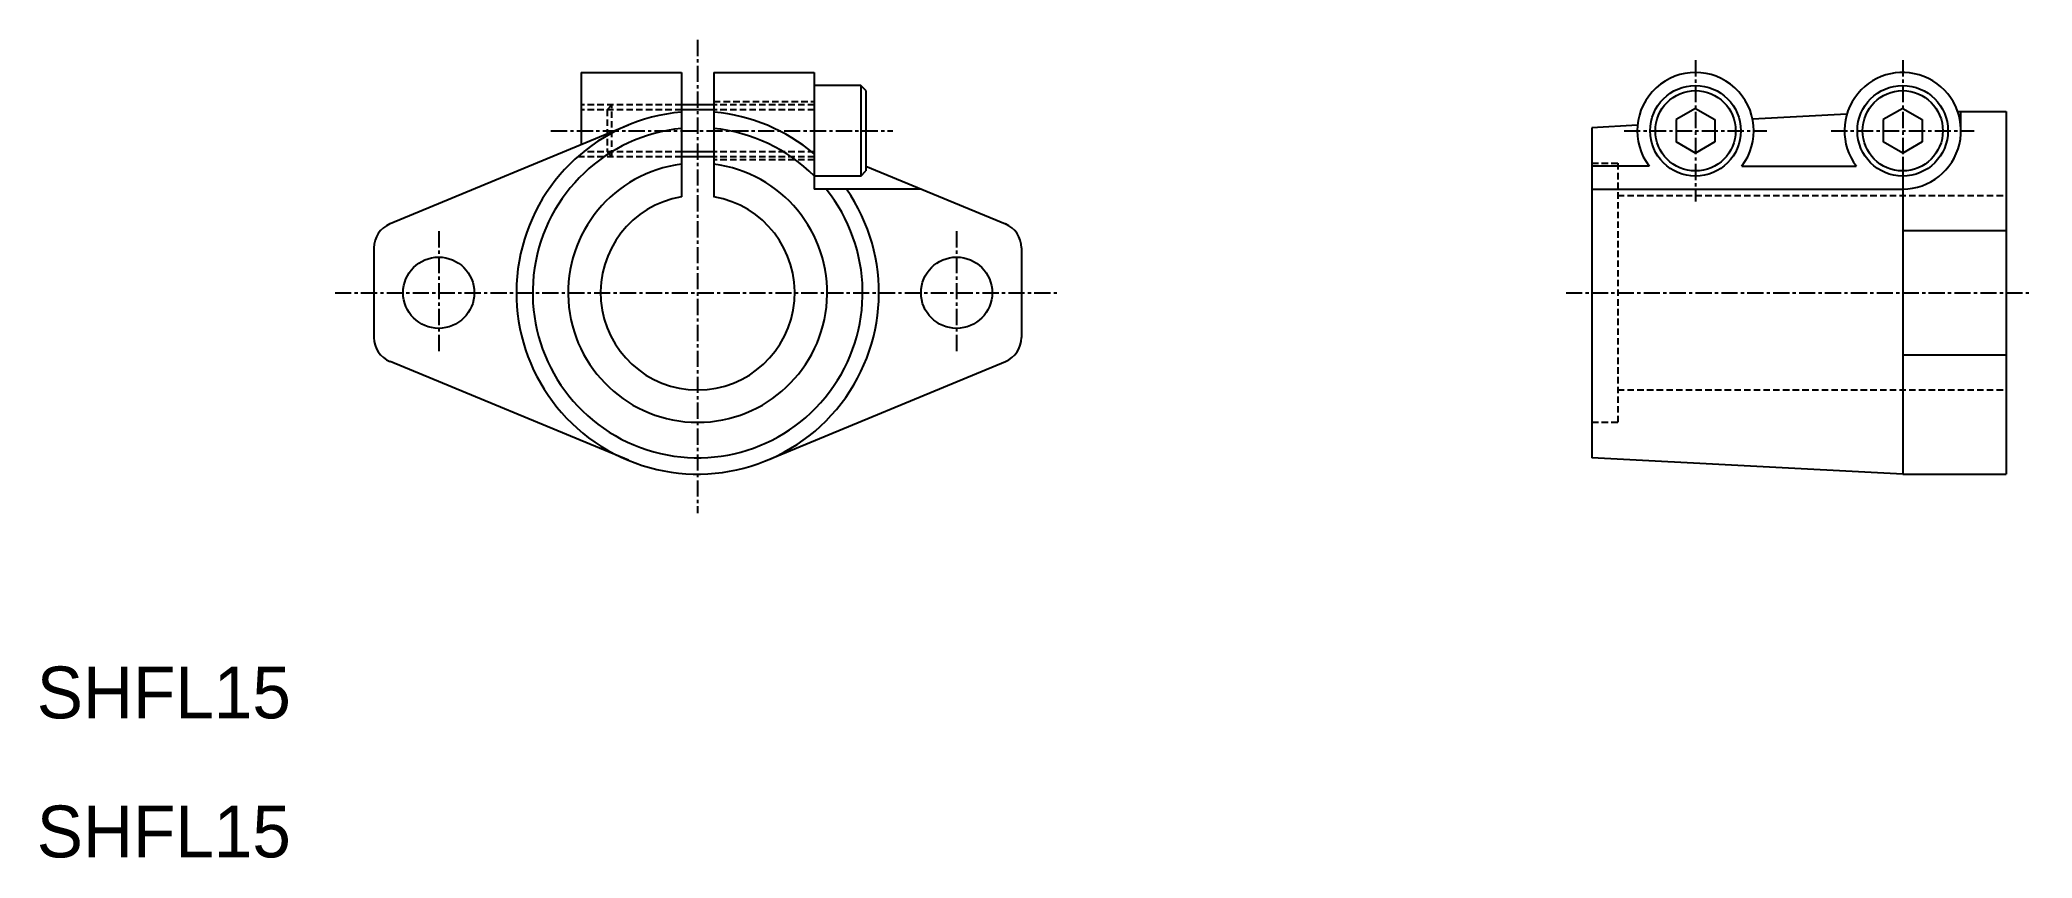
# Model space of a CAD drawing. Extents: x 238 to 392, y -170 to -106.
import ezdxf

# ---------------------------------------------------------------- set-up
doc = ezdxf.new("R2010")
doc.units = 0
doc.linetypes.add('CENTER', pattern=[2, 1.25, -0.25, 0.25, -0.25])
doc.linetypes.add('DASHED', pattern=[0.75, 0.5, -0.25])
doc.layers.get('0').update_dxf_attribs({"linetype": 'CONTINUOUS'})
doc.layers.add('CENTER', color=1, linetype='CENTER')

msp = doc.modelspace()

# ---------------------------------------------------------------- linework, layer by layer
at = {"color": 7, "linetype": 'CONTINUOUS'}
for p, q in [((279.84, -109), (287.59, -109)), ((279.84, -109), (279.84, -114.57)), ((287.59, -109), (287.59, -118.6)), ((290.09, -109), (297.84, -109)), ((290.09, -109), (290.09, -118.6)), ((297.84, -109), (297.84, -118)), ((297.84, -109.5), (297.84, -117.06)), ((301.44, -110), (297.84, -110)), ((301.84, -110.4), (301.44, -110)), ((301.44, -110), (301.44, -117)), ((301.84, -110.4), (301.84, -116.6)), ((290.09, -111.5), (287.59, -111.5)), ((365.9, -111.77), (364.4, -112.63)), ((365.9, -111.77), (367.4, -112.63)), ((377.58, -112.22), (370.31, -112.61)), ((381.9, -111.77), (380.4, -112.63)), ((381.9, -111.77), (383.4, -112.63)), ((386.14, -112), (389.9, -112)), ((386.4, -113.5), (386.4, -112)), ((389.9, -112), (389.9, -140)), ((283.49, -113.06), (265.08, -120.69)), ((361.42, -113.07), (357.9, -113.26)), ((357.9, -113.26), (357.9, -138.74)), ((364.4, -112.63), (364.4, -114.36)), ((367.4, -112.63), (367.4, -114.36)), ((380.4, -112.63), (380.4, -114.36)), ((383.4, -112.63), (383.4, -114.36)), ((365.9, -115.23), (364.4, -114.36)), ((367.4, -114.36), (365.9, -115.23)), ((381.9, -115.23), (380.4, -114.36)), ((383.4, -114.36), (381.9, -115.23)), ((290.09, -115.5), (287.59, -115.5)), ((301.44, -117), (301.84, -116.6)), ((301.84, -116.23), (312.61, -120.69)), ((362.32, -116.23), (357.9, -116.23)), ((369.48, -116.23), (378.32, -116.23)), ((381.9, -115.5), (381.9, -140)), ((301.44, -117), (297.84, -117)), ((306.11, -118), (297.84, -118)), ((357.9, -118), (381.9, -118)), ((381.9, -121.2), (389.9, -121.2)), ((263.84, -122.54), (263.84, -129.46)), ((313.84, -122.54), (313.84, -129.46)), ((283.49, -138.93), (265.08, -131.31)), ((294.2, -138.93), (312.61, -131.31)), ((381.9, -130.8), (389.9, -130.8)), ((381.9, -140), (357.9, -138.74)), ((381.9, -140), (389.9, -140))]:
    msp.add_line(p, q, dxfattribs=at)
at = {"color": 3, "linetype": 'DASHED'}
for p, q in [((287.59, -111.5), (279.84, -111.5)), ((287.59, -111.88), (279.84, -111.88)), ((281.84, -111.88), (282.22, -111.5)), ((281.84, -111.88), (281.84, -115.12)), ((282.22, -115.5), (282.22, -111.5)), ((290.09, -111.25), (297.84, -111.25)), ((297.84, -111.5), (290.09, -111.5)), ((297.84, -111.88), (290.09, -111.88)), ((287.59, -115.12), (280.03, -115.12)), ((281.84, -115.12), (282.22, -115.5)), ((297.84, -115.12), (290.09, -115.12)), ((287.59, -115.5), (279.58, -115.5)), ((297.84, -115.5), (290.09, -115.5)), ((297.84, -115.75), (290.09, -115.75)), ((357.9, -116), (359.9, -116)), ((359.9, -116), (359.9, -136)), ((357.9, -119.21), (357.9, -119.21)), ((359.9, -118.5), (389.9, -118.5)), ((357.9, -126), (357.9, -126)), ((359.9, -133.5), (389.9, -133.5)), ((357.9, -136), (359.9, -136))]:
    msp.add_line(p, q, dxfattribs=at)
at = {"color": 3, "linetype": 'CONTINUOUS'}
for p, q in [((290.09, -111.88), (287.59, -111.88)), ((290.09, -115.12), (287.59, -115.12))]:
    msp.add_line(p, q, dxfattribs=at)
at = {"color": 7, "linetype": 'CONTINUOUS'}
for centre, radius in [((365.9, -113.5), 3.5), ((365.9, -113.5), 3.1), ((381.9, -113.5), 3.5), ((381.9, -113.5), 3.1), ((268.84, -126), 2.75), ((308.84, -126), 2.75)]:
    msp.add_circle(centre, radius, dxfattribs=at)
for centre, radius, start, end in [((365.9, -113.5), 4.5, 322.6305, 217.3695), ((381.9, -113.5), 4.5, 270, 217.3695), ((288.84, -126), 14, 95.1225, 34.8499), ((288.84, -126), 14, 50.0097, 84.7667), ((288.84, -126), 12.74, 95.6297, 38.8905), ((288.84, -126), 12.74, 44.9358, 84.3703), ((288.84, -126), 10, 97.1808, 82.8192), ((288.84, -126), 7.5, 99.5941, 80.4059), ((265.84, -122.54), 2, 112.5, 180), ((311.84, -122.54), 2, 0, 67.5), ((265.84, -129.46), 2, 180, 247.5), ((311.84, -129.46), 2, 292.5, 0)]:
    msp.add_arc(centre, radius, start, end, dxfattribs=at)
at = {"layer": 'CENTER', "color": 1, "linetype": 'CENTER'}
for p, q in [((288.84, -106.48), (288.84, -143)), ((365.9, -108.05), (365.9, -118.95)), ((381.9, -108.05), (381.9, -118.95)), ((277.51, -113.5), (303.92, -113.5)), ((360.38, -113.5), (371.41, -113.5)), ((376.38, -113.5), (387.41, -113.5)), ((268.84, -121.25), (268.84, -130.75)), ((308.84, -121.25), (308.84, -130.75)), ((260.84, -126), (316.84, -126)), ((355.9, -126), (391.9, -126))]:
    msp.add_line(p, q, dxfattribs=at)

# ---------------------------------------------------------------- texts
at = {"color": 7, "linetype": 'CONTINUOUS'}
for p in [(237.8, -158.85), (237.8, -169.58)]:
    msp.add_text('SHFL15', height=4, dxfattribs=at).set_placement(p)

doc.saveas('drawing.dxf')
